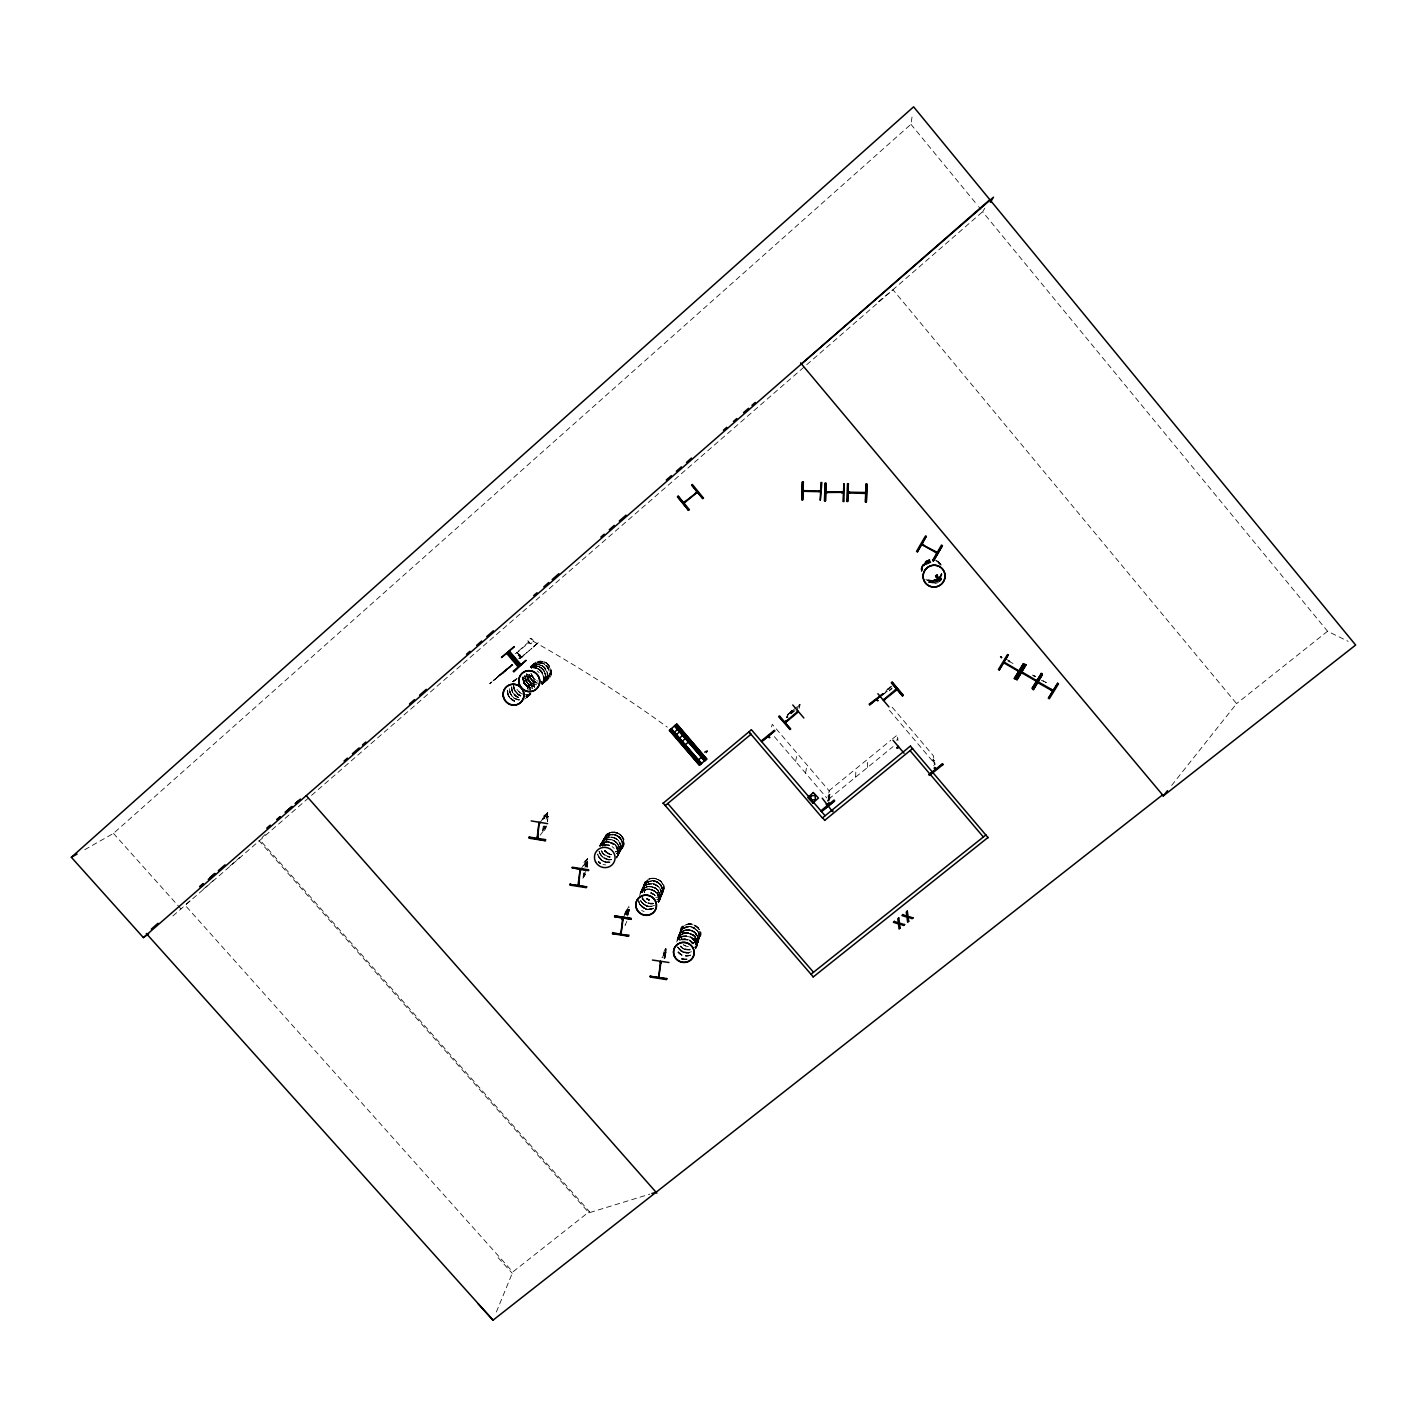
<?xml version="1.0" encoding="UTF-8"?>
<svg xmlns="http://www.w3.org/2000/svg" width="1427" height="1427" viewBox="0 0 1427 1427"><rect width="100%" height="100%" fill="white"/><g stroke="black" fill="none" stroke-linecap="round" stroke-linejoin="round"><path stroke-width="0.75" stroke-dasharray="5 3.75" d="M867.562 767.405L867.58 759.253M665.785 949.811L665.838 948.58L665.963 949.829M855.629 777.144L855.915 768.778M626.649 914.386L628.362 909.552L627.202 915.064M665.803 953.004L665.624 951.345L663.787 957.909M586.979 862.015L585.712 867.42M829.158 800.797L829.8 794.268L829.747 799.066M828.57 800.012L829.533 790.326L890.805 740.274M827.981 801.742L829.087 790.754L772.292 724.31L771.186 727.984M827.66 800.815C829.89 799.049 826.572 792.591 828.106 796.444M546.113 826.019C546.363 827.107 544.276 832.922 542.492 830.764L543.223 826.608M544.49 828.695L545.221 827.357L542.028 831.923M546.452 813.158C548.111 814.781 543.883 813.265 541.529 819.383M547.415 821.506L548.075 816.333L547.593 821.542M583.572 872.914L583.589 877.391M586.479 859.161C587.674 861.337 585.427 857.734 583.268 864.334M586.551 867.17L587.728 859.803L587.103 863.299M622.297 919.684L628.522 906.894L624.687 915.956M585.07 865.636L585.231 864.708L585.676 866.688L586.961 861.997M627.719 916.277L629.093 907.322M629.093 909.409C626.881 924.143 630.663 903.63 628.576 911.032L628.701 908.928L626.596 915.224M664.964 949.312L661.878 957.553M664.607 958.641L665.267 953.896L664.233 956.696M665.285 953.361L665.981 949.704L664.804 958.141M516.984 652.228L521.836 657.348M524.565 654.476L519.285 658.757L522.478 656.224M544.079 825.894L543.937 827.446M84.746 849.689L113.464 833.404L910.925 124.292L912.584 113.375M805.577 773.131L806.968 764.872M530.88 693.807A10.292 10.007 46.7 0 1 526.188 696.037L526.26 695.752M526.26 696.198L526.171 694.967M534.59 664.875L535.714 665.981L535.821 664.447M534.947 665.357L535.018 664.804M543.812 678.646L543.295 681.285L543.616 675.934M544.615 676.951C543.633 680.269 549.609 678.895 547.558 675.47M545.007 677.914L545.007 677.022M541.029 667.64C546.648 671.207 547.379 680.09 542.206 684.389M547.451 677.575L541.868 684.229M539.87 662.61C551.5 662.984 552.998 681.607 541.297 683.319M549.127 676.576L549.645 673.919M543.134 681.749C563.897 676.416 539.531 648.233 531.272 668.014M550.893 675.078L551.179 669.727M602.23 846.14L603.782 838.541L608.009 835.205M619.157 852.276L616.714 853.667A10.185 9.864 29.6 0 0 621.958 842.144A10.185 9.864 29.6 0 0 611.148 834.741A10.167 9.846 29.6 0 0 602.176 843.714L602.676 841.163M605.922 842.073L602.765 843.839M603.764 843.856C600.161 822.844 638.297 834.135 618.908 852.311M603.585 841.056L605.851 836.579M795.588 761.465L797.211 753.456M607.527 835.348L608.348 836.579M608.58 835.99L608.58 835.776M617.106 848.155L619.122 846.514M617.713 847.567L618.622 848.851L619.782 847.888M617.784 855.843L618.212 852.989M619.175 853.328L619.764 847.602M619.96 847.263L619.924 848.78M622.154 847.959L622.404 842.59M662.734 891.429L662.324 894.23L659.078 898.546A10.167 9.811 24.7 0 0 656.955 882.225A10.167 9.811 24.7 0 0 642.364 890.002L643.987 884.829L648.464 881.476M658.115 897.03A10.114 9.775 24.7 0 0 662.77 884.009A10.114 9.775 24.7 0 0 649.321 879.121A10.114 9.775 24.7 0 0 644.683 892.16C637.191 866.617 680.001 881.886 658.204 897.119L660.451 895.781M644.398 889.699L644.023 890.68M643.952 890.038L644.843 890.109M643.506 890.412L645.129 890.359M647.822 882.189L648.732 881.815M658.507 894.854L659.738 893.891M660.059 894.444L659.417 892.713M659.827 900.134L660.273 894.747L657.901 889.931M678.414 936.594L677.879 939.109A10.185 9.793 20.8 0 1 692.523 931.403A10.185 9.793 20.8 0 1 694.592 947.706L696.626 945.726M679.413 933.008L679.163 938.377L679.537 933.347L678.592 936.076M681.928 937.343L680.625 936.451M680.001 940.857A10.114 9.739 20.8 0 1 683.925 928.281L685.103 926.89M682.124 936.397L681.767 937.575M684.371 927.907L685.477 927.443L684.032 928.014M684.889 927.907L684.175 927.372M694.021 939.43L695.11 938.306M696.447 940.054L694.307 938.128M696.858 946.529L697.464 943.818M698.427 940.821L696.644 945.709A10.346 9.953 20.8 0 0 691.489 930.368L688.849 929.744M664.215 957.553L665.303 951.97L663.947 958.302M799.78 704.599L799.53 706.882M799.084 708.434L800.048 704.617L797.996 706.08M920.897 569.105L924.785 561.756L929.887 559.366M921.2 570.033L923.34 564.807M921.539 571.103L922.377 568.321A10.756 10.595 -32.1 0 0 921.771 571.032M797.122 710.717C797.104 705.741 802.741 702.191 795.909 707.792M938.627 577.65L935.809 577.418L935.327 575.545M936.183 576.9L936.576 574.92M936.504 579.933L937.04 578.024M936.344 577.097L937.896 576.116L936.558 574.903M938.288 576.187L937.45 577.543M939.002 579.558L937.824 578.024M546.095 825.983L545.738 828.284M791.931 710.2L789.006 713.536L795.767 707.935M791.771 711.484L791.379 713.09L794.001 710.914M791.842 711.199L791.807 710.289L789.256 714.838M663.751 955.787L664.536 952.612M786.83 717.424L787.454 714.82M787.169 717.549L788.096 713.946M786.705 717.282L788.935 713.375M584.892 867.331L587.3 861.373L587.371 867.224L587.87 862.051L587.05 863.513M546.791 817.814L547.023 816.119L545.596 820.686M626.453 912.959L627.327 909.891M584.107 873.556L585.998 871.362M678.378 936.611L677.343 939.662A10.221 9.828 20.8 0 1 690.293 933.918A10.203 9.811 20.8 0 1 696.519 946.654L697.535 943.568M697.732 943.033L698.588 940.286L697.428 942.533M698.766 939.751L699.587 937.022M696.019 939.84L694.378 940.322M696.091 939.198L696.001 938.93M585.605 861.962L584.428 864.816M588.941 1212.807L589.369 1211.577L259.892 839.914L258.947 840.592L588.941 1212.807L649.784 1194.167M680.679 930.154L679.751 932.83L682.641 928.745M664.786 958.266L665.374 956.054M665.464 953.397L666.052 951.684L665.16 956.732M662.449 957.642L665.838 948.58M521.925 657.508L519.196 658.507L522.532 655.76L519.678 657.829M533.252 641.472C533.306 636.513 525.297 639.1 528.739 642.489C532.146 645.949 533.966 640.295 530.505 638.244M530.469 643.845L527.865 640.616M496.364 1312.019L512.775 1271.992L589.369 1211.577M660.701 897.422L659.488 900.241A10.221 9.864 24.7 0 0 641.454 890.983M661.967 894.408L657.776 901.561M662.199 893.926L663.216 891.411M647.822 881.494L648.518 882.243M644.326 890.609L645.165 890.18M705.812 751.868L707.738 751.101L706.187 752.974M626.845 921.378L625.044 925.338L627.006 921.557M640.241 893.248L641.526 890.466A10.203 9.846 24.7 0 1 656.795 885.864A10.203 9.846 24.7 0 1 657.758 901.596M641.758 889.966L642.899 887.487M643.149 887.005L644.273 884.544M627.131 914.101L628.362 911.496M624.883 914.511L628.915 906.163M624.312 914.422L627.969 906.805M525.332 694.646A10.239 9.953 46.8 0 0 530.452 693.736A10.364 10.06 46.6 0 1 526.581 697.036L527.74 694.628L526.634 697.304A10.649 10.346 46.5 0 0 527.794 694.771A10.649 10.346 46.5 0 1 526.492 697.304A10.524 10.221 46.6 0 0 530.541 693.843M545.132 676.773L546.398 676.362M542.171 683.943L543.312 681.285M544.079 682.284L545.292 679.841M545.881 680.465L547.094 677.789M602.854 843.767L603.96 844.267L604.317 843.089M608.598 836.097C607.563 832.958 623.867 834.813 622.511 842.715M647.341 881.618L648.25 881.101M643.434 890.02L644.576 889.538M658.346 882.457L653.298 880.62L647.751 882.082M657.651 892.767L657.401 894.872L659.809 894.693M657.401 893.052L657.508 894.765M659.88 894.8L660.023 893.641M662.306 894.247L656.884 899.866A10.15 9.793 24.7 0 0 662.146 888.486A10.15 9.793 24.7 0 0 651.39 881.119A10.15 9.793 24.7 0 0 642.4 890.002M658.668 902.363L659.88 900.009M679.43 933.008L682.427 928.781L687.332 926.658L684.817 927.425M679.751 933.811L677.843 939.091A10.203 9.811 20.8 0 1 691.31 930.85A10.203 9.811 20.8 0 1 696.358 945.851L697.571 943.568M678.414 937.057L677.201 939.376L680.251 934.97M692.024 943.158A10.043 9.668 20.8 0 0 699.515 930.368A10.096 9.721 20.8 0 0 684.978 925.178A10.043 9.668 20.8 0 0 682.605 939.733A10.096 9.721 20.8 0 1 684.978 925.178A10.043 9.668 20.8 0 1 699.515 930.368A10.096 9.721 20.8 0 1 692.006 943.336C721.277 929.476 669.12 910.23 682.391 939.965M695.68 948.723L696.911 946.386M921.824 567.268L925.499 562.648M925.641 563.005L923.519 565.77M935.22 575.527L937.735 574.724M930.654 580.664L927.907 580.075L936.183 579.701L941.838 573.6M939.127 579.558L937.914 580.325M939.412 580.165L938.574 577.739M619.372 852.704L620.62 850.403M620.888 849.957L622.118 847.674M984.773 208.235L982.632 211.838L1327.574 631.251L1348.158 641.365M582.876 878.247L585.498 873.913M583.054 876.82L584.66 873.163L585.034 874.68M1009.371 660.915L1004.465 658.311M587.353 866.439L587.746 863.353M599.429 846.157L602.212 841.573M603.835 838.898L602.497 841.127L606.404 837.845M604.12 838.47L605.458 836.24M1034.022 676.077L1035.663 676.344M585.516 866.314L586.979 863.959M580.932 869.239L587.496 858.572L587.692 859.928M583.643 865.868L586.854 860.677M540.12 835.241L545.578 828.088M542.206 830.478L546.077 825.519M542.759 830.568L545.221 827.357M548.236 816.351L547.308 817.689L547.344 815.477L545.685 817.582M548.075 816.333L547.13 817.671L547.629 813.907L547.183 817.457M540.12 822.398L547.665 812.873M543.152 819.366L546.826 814.674M542.099 819.473L547.522 812.659L547.772 814.05M1171.656 785.421L1236.585 703.618L893.034 289.788L877.48 302.381M530.541 667.301L532.289 665.036M526.759 697.678L530.88 694.164A10.471 10.167 46.7 0 1 526.099 696.305M530.559 693.95L526.509 697.428M547.272 678.378L546.273 679.038M687.778 932.83C707.524 943.265 683.979 926.408 680.197 935.077M604.227 839.219L599.483 846.05L602.462 841.698L607.331 839.486M790.826 713.518L793.269 710.842M604.263 843.892L603.139 844.088M619.853 848.69L617.356 848.459M615.75 851.973L622.315 847.87M617.623 855.023L619.425 853.078M616.161 857.645L618.034 855.576M644.29 884.74L646.021 882.849M644.665 885.792L641.401 890.127A10.364 10.007 24.7 0 1 655.867 884.722A10.364 10.007 24.7 0 1 659.791 899.474M641.312 890.609L643.185 888.557M937.735 577.221L937.307 574.617M938.145 578.042L936.879 579.398M940.482 576.08L938.93 578.434M938.877 579.094L942.088 574.582A10.703 10.542 -32.3 0 1 925.909 579.719L933.847 581.431L940.946 577.097M939.109 580.486L941.41 578.203A10.934 10.774 -32.1 0 1 928.674 582.198L931.474 582.698M939.84 581.306L941.802 579.184M659.47 893.106L657.883 893.034L657.722 894.301M679.502 933.9L686.209 929.869M685.281 927.978L684.371 928.263M679.359 938.003L677.326 939.983A10.453 10.06 20.8 0 1 696.412 946.886M693.683 938.627L694.824 938.324M696.198 940.286L694.467 940.928L693.558 939.323M696.001 940.678L696.412 939.234M696.804 941.321L698.588 939.43M695.68 944.371L698.891 940.108L699.159 934.739M657.829 889.966L653.423 886.863L647.983 886.47M617.053 843.232L619.532 848.013M705.973 752.707L707.507 750.834M262.051 837.542L265.154 834.474M885.721 691.542L887.79 688.724M494.17 680.037L496.489 678.146M615.073 841.377C620.906 845.676 607.599 835.294 604.691 840.414M516.485 652.656L519.428 655.082M519.339 655.76L521.051 657.08M495.847 678.806L493.171 680.554L494.491 679.627M504.552 671.243L507.281 668.817L502.572 672.688M501.359 673.544L504.748 670.529L495.401 678.592M497.095 677.343L496.382 677.932L505.693 669.869M508.173 667.943L511.901 664.661L494.402 679.698M495.151 679.323L512.025 664.804L509.564 666.623M533.109 647.216L538.96 642.025L531.254 648.821M190.041 900.794L185.046 905.146L512.775 1271.992M203.347 889.199L214.978 879.05M229.961 866.011L239.932 857.306M172.899 915.956L982.757 211.642L978.53 206.505M491.619 682.356L489.836 683.533L508.351 668.032M529.096 650.658L531.896 648.322M530.648 666.891A10.471 10.185 47.2 0 1 542.099 684.175A10.453 10.167 47.2 0 0 530.648 666.908A10.488 10.203 47.2 0 1 542.189 684.122L543.794 682.695A10.381 10.114 47.3 0 0 544.668 668.228A10.381 10.114 47.3 0 0 530.202 666.98M544.151 682.427L545.81 680.982M546.149 680.715L547.79 679.252M526.438 697.589L528.418 695.912M528.793 695.627L530.523 694.111L527.972 694.806M528.793 641.936L518.5 651.069L529.328 642.578M515.201 653.727L519.053 651.122L515.664 653.388M518.126 655.689C518.768 653.049 521.997 656.099 518.982 656.955L517.769 655.528L518.893 654.565M518.643 655.76L520.017 654.583M518.661 658.721L520.409 658.239M499.236 675.435L512.15 664.5M502.036 673.383L512.489 664.536M499.628 675.881L512.525 664.946M502.411 673.829L512.864 664.982M521.533 657.562L523.085 656.295M526.599 652.817L529.328 650.516M497.417 677.254L495.615 678.77M523.887 655.082L526.831 652.585M791.2 713.785L795.142 710.503M887.576 689.473L890.484 686.476M891.839 686.226L887.862 689.776L887.969 691.292L891.982 687.992M883.491 694.182L887.951 690.579L883.509 694.218M889.36 690.846L892.036 688.635M892.464 738.918L897.44 734.851L897.958 740.559M828.659 799.156L893.034 746.624M704.439 752.065L706.311 750.745M704.67 752.332L706.543 751.066M829.8 794.268L828.641 795.196L830.175 794.696M896.673 740.381L897.494 738.99M932.866 759.86L934.293 760.645L932.866 759.86L933.971 765.871M1327.574 631.251L1236.585 703.618M517.056 678.806A10.364 10.078 46.6 0 0 514.844 680.233L513.06 681.607A10.649 10.346 46.5 0 1 515.718 680.822M514.844 680.233L513.114 681.589A10.399 10.096 46.6 0 1 515.343 680.162A10.364 10.06 46.6 0 0 513.47 681.928M541.868 684.104A10.542 10.274 47.3 0 0 545.845 669.049A10.381 10.096 47.3 0 0 530.559 666.712L532.289 665.339M532.646 665.089L534.358 663.733M489.836 683.533L491.013 682.891M503.089 672.313L504.052 671.618M706.044 752.136L707.738 751.101M694.842 936.451L696.412 938.752M534.554 663.555L530.202 666.659A10.542 10.274 47.3 0 1 545.845 669.049A10.381 10.096 47.3 0 1 541.921 683.854A10.506 10.221 47.1 0 0 531.04 667.765A10.542 10.257 47.1 0 1 542.973 681.553M535.714 665.874L538.621 666.32L530.576 666.659M515.093 680.269A10.471 10.167 46.6 0 0 512.882 681.714L517.127 678.449M512.81 681.571L515.058 680.09M524.565 699.069L526.848 697.607M799.923 704.474L798.656 705.277M925.106 562.648L930.243 560.258A10.685 10.524 -32.3 0 0 921.432 569.979M925.231 562.755L930.261 560.419M925.463 563.665L930.654 561.275M936.576 580.7L938.984 579.184M939.448 580.307L931.421 582.858L934.275 582.698M605.583 836.579L608.83 835.294M603.96 839.237L608.919 837.078M617.606 846.71L618.747 846.443M618.283 851.152L620.513 849.761M648.554 882.707L647.59 882.368M644.433 885.828L646.859 884.437M643.113 888.646L648.036 886.345L645.396 887.237M659.096 900.383A10.488 10.114 24.7 0 0 641.865 891.536L644.166 889.788L649.535 889.11M657.562 892.731L658.703 892.464M679.145 938.038L681.589 936.647M792.467 711.36L790.005 712.644L793.43 710.414M537.337 662.841L534.572 663.573L542.581 663.305M532.485 665.16L535.268 664.447M530.487 666.73L533.092 665.892M545.524 676.594L546.826 677.076M546.541 678.414L545.096 677.575M530.559 667.319A10.328 10.06 47.4 0 1 547.486 667.675A10.328 10.06 47.4 0 1 541.083 683.212L543.865 682.481M925.695 562.523L926.801 562.755M928.263 563.059L931.01 562.184M528.614 695.627L525.867 696.34A10.31 10.007 46.7 0 0 530.523 694.111M933.472 580.521L936.166 579.665M938.734 580.718L936.826 580.2M934.667 583.714L937.414 582.84M609.275 832.851L611.808 832.084M603.175 842.661L604.37 843.107M603.728 843.749L603.835 843.714A10.06 9.739 29.6 0 1 611.737 832.494A10.06 9.739 29.6 0 1 623.474 840.539A10.06 9.739 29.6 0 1 615.608 851.865M601.712 845.622L606.957 844.73L601.534 845.569A10.578 10.221 29.5 0 1 609.614 845.301L606.903 844.659M649.267 878.925L651.8 878.158M646.699 884.419L654.636 884.187M646.841 889.199L642.061 891.34A10.31 9.953 24.7 0 1 658.543 902.577L659.06 900.045A10.471 10.114 24.7 0 0 641.936 891.376M638.547 900.901A10.471 10.114 24.7 0 0 653.334 908.5L645.307 908.91M682.481 933.686L687.832 932.723M681.446 936.629L689.455 936.38L695.448 941.731L691.845 937.664M692.041 943.425L694.574 942.694M690.543 955.269L682.534 955.519L676.541 950.186M786.848 717.157L788.061 717.103M933.864 581.592L925.731 579.844M535.089 664.34L537.925 664.322M531.183 667.372L539.156 669.192L543.723 675.988M608.794 837.025L614.181 837.578M605.797 842.019L608.598 841.984M608.58 859.946L611.362 859.75M607.046 862.461L609.739 862.372L601.962 860.677L597.503 853.988A10.506 10.167 29.5 0 0 609.882 862.265M658.293 892.41L659.452 892.678M650.444 903.773L653.191 903.719A10.364 10.007 24.7 0 1 641.936 897.922L645.45 901.953L650.48 903.808M688.242 923.84L690.9 923.751M687.261 926.622L689.955 926.587M686.137 929.833L688.866 929.78M694.806 938.591L695.698 938.93M677.682 946.975L681.143 951.167L688.991 952.808A10.274 9.882 20.8 0 1 677.789 947.082A10.221 9.828 20.8 0 0 688.831 952.915A10.203 9.811 20.8 0 1 677.807 947.225M686.244 953.022L688.956 952.933M684.05 959.533L686.797 959.461A10.524 10.114 20.9 0 1 681.392 958.926L686.815 959.479A10.364 9.953 20.9 0 1 681.375 958.98M585.48 874.055L583.375 877.534M537.818 664.215L542.973 666.07L547.469 672.848M537.908 664.358L542.973 666.141M526.509 674.293L531.575 676.13L536.017 682.802A10.488 10.203 47.4 0 1 529.149 674.793M524.69 675.916L529.702 677.7L533.288 681.749M534.643 686.744L527.312 683.105L524.672 675.399M516.449 699.498L519.232 700.015M613.075 834.313L615.733 834.92M611.541 837.007L614.163 837.595M609.989 839.486L612.718 840.004M608.544 841.93L615.75 845.622M603.817 842.875L603.407 843.678M608.651 859.839L601.498 856.164M650.694 886.381L655.814 888.236M649.499 889.057L654.618 890.93L658.186 895.032M646.609 905.967L651.943 906.609L646.556 906.091L642.132 902.899L644.183 904.7M689.937 926.551L694.967 928.371L698.463 932.384M688.349 939.697L680.287 939.947A10.524 10.114 20.9 0 1 694.325 945.066L688.349 939.697A10.524 10.114 20.9 0 0 680.269 940.143A10.114 9.721 20.8 0 1 684.104 927.746A10.114 9.721 20.8 0 1 697.428 930.761A10.114 9.721 20.8 0 1 695.823 943.853M1041.371 680.376L1043.779 681.303M1007.961 661.165L1010.048 661.914M1035.199 676.291L1033.487 675.667L1035.021 676.38M937.628 580.29L936.861 579.38M544.329 661.807L546.755 663.056M542.545 663.216L544.989 664.536M538.55 666.355L541.101 667.568M536.677 667.836L539.174 669.12M527.277 676.38L529.702 677.629M535.91 682.855L531.415 679.769L529.007 674.882A10.488 10.203 47.4 0 0 535.91 682.802A10.239 9.953 46.8 0 0 526.509 674.507M534.768 686.405A10.417 10.15 47.2 0 1 525.136 675.274A10.488 10.203 47.2 0 0 534.715 686.512A10.471 10.185 47.2 0 1 524.958 675.363L524.993 678.075L531.201 683.479L532.164 688.724A10.364 10.06 46.6 0 0 525.225 678.164M531.379 683.248L533.841 684.585A10.381 10.114 47.3 0 1 526.777 673.954M525.653 680.893L523.174 679.627L527.722 682.748L530.238 690.507M527.455 686.494L529.899 687.76L525.35 684.692L522.906 679.734A10.542 10.257 47.1 0 0 529.845 687.76M518.233 694.646L520.677 695.966A10.471 10.167 46.7 0 1 513.613 685.335A10.31 10.007 46.7 0 0 520.587 695.877M513.988 698.231L516.538 699.426M617.088 832.565L621.494 835.58M614.163 837.542L618.64 840.592M612.665 840.093L615.162 841.252A10.239 9.9 29.5 0 1 616.089 857.199A10.257 9.918 29.5 0 0 614.983 841.52A10.257 9.918 29.5 0 0 599.679 846.193M611.238 842.572L613.664 843.821M609.026 853.97L604.602 850.938A10.328 9.989 29.6 0 0 611.648 854.523A10.167 9.846 29.6 0 1 604.656 850.974A10.185 9.864 29.6 0 0 611.559 854.541M655.938 881.262L660.362 884.258M603.532 857.984L605.976 859.232M654.636 884.151L659.078 887.202L661.432 892M652.157 889.681L656.598 892.749M655.314 895.817A10.542 10.167 24.7 0 0 650.819 892.731L653.281 893.98M646.806 898.956A10.15 9.793 24.7 0 0 649.16 900.169A10.167 9.811 24.7 0 1 646.788 898.974L649.178 900.152L646.77 898.939A10.292 9.953 24.7 0 0 649.178 900.134M692.559 927.158L694.967 928.388M645.289 908.945L639.296 903.594A10.488 10.114 24.7 0 0 653.263 908.66M688.331 946.565A10.114 9.739 20.8 0 1 683.408 944.763L685.763 945.958M681.196 951.042L683.622 952.273M1009.62 661.575L1013.009 663.519M1043.048 680.786L1046.348 682.677L1042.816 680.893M1032.381 675.042L1033.719 675.809M618.105 836.151L621.548 840.146M612.058 846.568L614.163 848.387M695.841 933.365L697.393 935.63L691.489 930.35A10.346 9.953 20.8 0 0 677.825 938.752M605.03 855.469L602.979 853.667L610.078 857.324A10.221 9.9 29.5 0 1 600.713 849.029M679.163 949.223L681.178 951.131M546.595 676.559L547.094 677.557M530.915 673.348L535.357 680.037M529.363 681.428L526.973 676.594L531.379 683.319M527.348 683.069L531.95 686.155A10.524 10.221 46.6 0 0 525.136 678.11M525.671 684.443L523.62 682.605A10.488 10.185 46.5 0 1 528.079 689.277M520.195 693.094L516.645 688.991M518.233 694.717L513.774 688.01L514.719 690.597M509.368 688.635L510.367 694.057L514.077 698.16M507.406 693.094L509.867 698.053L514.433 701.192A10.649 10.346 46.5 0 1 507.245 690.365L507.477 693.147M937.985 561.114L941.552 565.377M940.482 563.915L935.862 560.704A10.685 10.524 -32.3 0 1 940.232 563.986M938.217 562.131L940.928 564.931M938.663 563.13L940.714 565.003M498.13 1257.686L512.239 1273.294M113.464 833.404L181.568 909.588M774.344 736.617L826.786 797.943M892.125 707.132L933.383 755.775L935.042 764.658M889.449 710.307L934.899 763.873M910.925 124.292L977.12 204.792M617.16 843.179L618.658 845.444M615.679 845.622L618.319 853.203M512.454 692.38L518.5 697.785A10.364 10.078 46.6 0 1 511.455 687.19L511.669 689.812M512.008 696.305L509.564 691.364M508.333 695.716L509.885 698.035M640.634 900.651L642.079 903.023M601.463 851.42L603.032 853.685M599.037 851.455L601.427 856.271M531.843 675.916L533.341 678.182M697.874 927.336L699.337 929.548M529.97 677.45L531.468 679.716M696.893 930.136L698.445 932.402M660.291 884.241L662.859 891.661M525.421 684.639L522.692 676.951M657.847 890.056L660.166 894.872M618.569 840.592L621.173 848.084M547.005 666.338L548.503 668.603M935.577 577.043L935.238 575.937M1009.228 660.844L1009.674 661.807L1009.121 661.004M1001.433 658.364C997.58 654.297 1004.447 658.578 1000.166 656.509L1001.183 658.436M529.256 685.067L530.362 690.436M524.958 678.075L525.867 680.715M527.187 686.726L528.151 689.366M512.525 692.38L511.365 687.047M544.615 671.849L545.738 677.219M599.108 851.33L599.946 853.988M533.216 681.749L534.162 684.354M638.422 901.026L639.403 903.648A10.328 9.953 24.7 0 0 653.102 908.696M619.675 847.335L619.71 850.688M617.16 847.87L618.016 850.403M683.854 927.657L683.818 927.925A10.274 9.9 20.8 0 0 679.93 940.732M660.469 889.396L661.593 894.64M658.079 894.961L659.06 897.601M698.338 932.295L699.301 934.899M697.304 935.541L698.267 938.163M696.447 938.627L697.268 941.285M695.341 941.642L696.322 944.282M544.026 826.001L544.418 827.696M933.329 759.503L934.578 765.033M547.504 812.855L547.593 814.032M513.577 685.299L513.845 688.064M534.09 684.3L534.358 687.065M526.688 673.812L526.973 676.594M547.379 672.795L547.665 675.595M622.511 842.715L622.689 845.373M620.888 845.283L620.638 850.706L616.535 858.216A10.506 10.167 29.5 0 0 600.999 844.267L603.389 842.84L601.159 844.267A10.328 9.989 29.5 0 1 616.482 857.859L619.086 853.15L617.356 855.058A10.221 9.9 29.5 0 0 615.162 838.541A10.221 9.9 29.5 0 0 600.535 846.425M643.559 887.059L643.72 889.681M642.257 889.752L642.418 892.392A10.292 9.953 24.7 0 1 649.713 881.083A10.292 9.953 24.7 0 1 662.092 887.433A10.292 9.953 24.7 0 1 657.009 899.884M658.935 897.458L659.22 900.276M698.427 940.803L698.124 937.985L698.249 940.571M697.304 941.16L697.428 943.943M696.162 944.103L696.465 946.957M587.496 858.572L587.532 859.892M533.288 641.347A816.886 446.972 24.2 0 1 667.337 727.164M530.166 693.95A10.364 10.078 46.6 0 1 526.224 697.339M522.228 677.879A10.364 10.078 46.6 0 1 531.647 686.298M518.607 697.642A10.524 10.221 46.6 0 1 511.526 686.976M513.203 681.928A10.524 10.221 46.6 0 1 517.216 678.467M529.667 692.969A10.399 10.096 46.6 0 1 524.547 698.748M519.357 699.676A10.399 10.096 46.6 0 1 509.724 688.563M530.184 690.365A10.399 10.096 46.6 0 0 523.174 679.805A10.471 10.167 46.6 0 1 530.023 690.543M522.746 694.075A10.239 9.953 46.8 0 1 516.913 688.849M530.755 694.128A10.471 10.167 46.7 0 1 525.992 696.394M527.169 676.505A10.471 10.167 46.7 0 1 534.215 687.118M518.786 697.375A10.364 10.06 46.6 0 1 511.811 686.886M524.387 676.184A10.31 10.007 46.7 0 1 533.93 687.208M520.784 695.823A10.471 10.167 46.7 0 1 513.738 685.245M520.944 695.573A10.292 10.007 46.7 0 1 514.219 687.796M519.125 699.908A10.471 10.167 46.6 0 1 509.439 688.742M528.347 695.555A10.471 10.167 46.6 0 1 526.581 697.535M523.495 682.659A10.649 10.346 46.5 0 1 528.008 689.455M514.344 701.085A10.488 10.185 46.5 0 1 507.281 690.472M523.281 682.891A10.488 10.185 46.5 0 1 526.831 687.011M527.401 694.913A10.488 10.185 46.5 0 1 526.224 697.321M514.541 701.049A10.649 10.346 46.5 0 1 507.37 690.258M514.719 700.782A10.488 10.185 46.5 0 1 507.673 690.169M527.758 694.61A10.488 10.185 46.5 0 1 526.581 697M533.948 684.443A10.542 10.274 47.3 0 1 526.848 673.758M531.504 668.05A10.257 9.989 47.5 0 1 543.455 661.7A10.257 9.989 47.5 0 1 551.107 673.259A10.257 9.989 47.5 0 1 540.494 681.607M535.535 679.805A10.257 9.989 47.5 0 1 531.201 673.276A10.239 9.971 47.5 0 0 537.729 681.161M530.773 666.837A10.417 10.15 47.2 0 1 542.189 684.032M531.343 668.193A10.239 9.971 47.5 0 1 543.277 661.86A10.239 9.971 47.5 0 1 550.929 673.383A10.239 9.971 47.5 0 1 540.316 681.731M534.643 686.53A10.453 10.167 47.2 0 1 524.993 675.363M530.541 667.14A10.488 10.203 47.4 0 1 547.736 667.497A10.488 10.203 47.4 0 1 541.243 683.265M536.73 684.764A10.381 10.096 47.3 0 1 527.134 673.687M538.443 683.319A10.328 10.06 47.4 0 1 528.9 672.295M530.648 667.051A10.488 10.203 47.4 0 1 547.843 667.408A10.488 10.203 47.4 0 1 541.35 683.176M530.915 667.051A10.31 10.043 47.4 0 1 547.825 667.408A10.31 10.043 47.4 0 1 541.439 682.927M536.177 682.463A10.31 10.043 47.4 0 1 529.435 674.668M530.041 687.707A10.667 10.381 47.1 0 1 522.853 676.897M531.236 667.426A10.667 10.381 47.1 0 1 542.135 683.854M529.863 687.743A10.506 10.221 47.1 0 1 522.781 677.094M530.22 687.439A10.506 10.221 47.1 0 1 523.156 676.808M531.397 667.497A10.506 10.221 47.1 0 1 542.117 683.658M537.105 670.868A10.595 10.31 47.1 0 1 539.156 672.706M677.771 938.912A10.346 9.953 20.8 0 1 692.666 931.082A10.346 9.953 20.8 0 1 694.753 947.635M676.79 942.016A10.274 9.882 20.8 0 1 690.365 933.704A10.274 9.882 20.8 0 1 695.448 948.794M691.524 951.684A10.239 9.846 20.8 0 1 677.932 946.743A10.185 9.793 20.8 0 0 688.991 952.38M677.486 939.18A10.239 9.846 20.8 0 1 691.685 933.954A10.239 9.846 20.8 0 1 695.52 948.438M682.516 940.001A10.025 9.65 20.8 0 1 684.978 925.392A10.025 9.65 20.8 0 1 699.408 930.636A10.025 9.65 20.8 0 1 691.934 943.425M683.908 927.96A10.274 9.9 20.8 0 1 697.446 931.028A10.274 9.9 20.8 0 1 695.805 944.335M685.763 945.94A10.274 9.9 20.8 0 1 683.39 944.71M678.057 938.574A10.167 9.793 20.8 0 1 692.719 930.868A10.167 9.793 20.8 0 1 694.771 947.153M690.044 949.24A10.167 9.793 20.8 0 1 682.463 947.528M683.925 928.281A10.114 9.739 20.8 0 1 697.25 931.314A10.114 9.739 20.8 0 1 695.645 944.406M690.008 949.597A10.346 9.953 20.8 0 1 680.304 946.065M677.522 939.198A10.185 9.793 20.8 0 1 690.436 933.454A10.185 9.793 20.8 0 1 696.679 946.155M682.819 939.733A10.364 9.953 20.9 0 1 688.153 940.25M690.561 941.481A10.364 9.953 20.9 0 1 692.577 943.283M690.722 941.16A10.524 10.114 20.9 0 1 692.773 942.979M696.537 946.654A10.221 9.828 20.8 0 0 690.293 933.918A10.203 9.811 20.8 0 0 677.361 939.679M690.365 955.305A10.292 9.9 20.8 0 1 676.683 950.328M677.415 940.429A10.292 9.9 20.8 0 1 696.126 947.225M686.886 958.908A10.346 9.953 20.9 0 1 681.571 958.391M680.465 939.929A10.346 9.953 20.9 0 1 694.236 944.942M686.851 959.283A10.524 10.114 20.9 0 1 681.446 958.748M690.543 955.073A10.453 10.06 20.8 0 1 676.666 950.025M653.049 903.719A10.203 9.846 24.7 0 1 642.007 898.047M640.919 892.785A10.364 10.007 24.7 0 1 655.796 884.883A10.364 10.007 24.7 0 1 657.954 901.543M651.889 906.466A10.292 9.935 24.7 0 1 640.741 900.74A10.221 9.864 24.7 0 0 651.8 906.537M639.724 895.639A10.292 9.935 24.7 0 1 653.281 887.237A10.292 9.935 24.7 0 1 658.418 902.417M644.772 892.018A10.06 9.721 24.7 0 1 650.195 878.764A10.06 9.721 24.7 0 1 663.377 885.543A10.06 9.721 24.7 0 1 655.653 897.619M654.529 905.36A10.257 9.9 24.7 0 1 640.919 900.419M640.438 892.803A10.257 9.9 24.7 0 1 654.618 887.505A10.257 9.9 24.7 0 1 658.507 902.096M644.683 892.267A10.043 9.704 24.7 0 1 649.285 879.335A10.043 9.704 24.7 0 1 662.627 884.187A10.043 9.704 24.7 0 1 658.025 897.101M641.24 892.481A10.185 9.846 24.7 0 1 655.867 884.686A10.185 9.846 24.7 0 1 657.99 901.079M653.263 903.202A10.185 9.846 24.7 0 1 642.239 897.529M653.227 903.541A10.364 10.007 24.7 0 1 642.007 897.779M642.542 892.267A10.292 9.935 24.7 0 1 649.767 880.923A10.292 9.935 24.7 0 1 662.146 887.291A10.292 9.935 24.7 0 1 657.062 899.723M649.249 899.991A10.292 9.935 24.7 0 1 646.859 898.76M642.792 892.071A10.132 9.775 24.7 0 1 649.891 880.905A10.132 9.775 24.7 0 1 662.074 887.166A10.132 9.775 24.7 0 1 657.08 899.402M649.392 899.67A10.132 9.775 24.7 0 1 647.037 898.457M644.112 911.568A10.381 10.007 24.7 0 1 641.704 910.337M650.837 892.713A10.381 10.007 24.7 0 1 655.261 895.746M641.882 891.821A10.328 9.953 24.7 0 1 658.846 900.544M653.334 908.161A10.31 9.953 24.7 0 1 638.797 900.687M650.623 893.195A10.399 10.043 24.7 0 1 653.031 894.444M650.748 892.892A10.542 10.167 24.7 0 1 653.191 894.158M611.291 859.553A10.257 9.918 29.5 0 1 599.322 851.348M604.834 846.05A10.078 9.757 29.6 0 1 610.203 832.69A10.078 9.757 29.6 0 1 623.421 839.486A10.15 9.828 29.6 0 1 615.697 851.812M599.804 846.033A10.239 9.9 29.5 0 1 615.073 841.359M611.38 859.339A10.239 9.9 29.5 0 1 599.465 851.17M602.105 843.553A10.328 9.989 29.6 0 1 611.22 834.456A10.328 9.989 29.6 0 1 622.172 841.966A10.328 9.989 29.6 0 1 616.839 853.667M600.821 845.961A10.221 9.882 29.6 0 1 615.429 838.095A10.221 9.882 29.6 0 1 617.606 854.595M610.257 856.824A10.221 9.882 29.6 0 1 601.837 851.063M616.678 853.667A10.167 9.846 29.6 0 0 621.922 842.162A10.167 9.846 29.6 0 0 611.148 834.759A10.185 9.864 29.6 0 0 602.158 843.714M602.372 846.033A10.328 9.989 29.6 0 1 609.561 834.599A10.185 9.846 29.6 0 1 621.922 840.878A10.185 9.846 29.6 0 1 616.946 853.239A10.15 9.828 29.6 0 0 621.904 840.878A10.15 9.828 29.6 0 0 609.704 834.599A10.185 9.846 29.6 0 0 602.604 845.854A10.15 9.828 29.6 0 1 609.704 834.599A10.328 9.989 29.6 0 1 621.958 840.985A10.328 9.989 29.6 0 1 616.928 853.524M609.115 853.792A10.328 9.989 29.6 0 1 604.709 850.777M609.686 862.425A10.346 10.007 29.5 0 1 597.628 854.149M600.928 844.695A10.346 10.007 29.5 0 1 617.409 856.004M609.953 861.944A10.328 9.989 29.5 0 1 597.913 853.685M605.637 864.905A10.399 10.06 29.5 0 1 602.997 864.298M600.589 863.067A10.399 10.06 29.5 0 1 598.573 861.266M601.766 845.587A10.399 10.06 29.5 0 1 609.65 845.301M604.049 845.266A10.417 10.06 29.5 0 1 609.383 845.765M600.41 863.371A10.578 10.221 29.5 0 1 598.341 861.533M941.606 573.583A10.613 10.453 -32.5 0 1 928.014 579.933M921.2 569.195A10.613 10.453 -32.5 0 1 929.958 559.705M935.416 560.151A10.613 10.453 -32.5 0 1 941.338 565.556M941.981 574.403A10.685 10.524 -32.3 0 1 925.855 579.523M921.485 570.158A10.703 10.542 -32.3 0 1 930.315 560.597M938.27 562.309A10.703 10.542 -32.3 0 1 940.304 564.164M941.231 578.149A10.774 10.595 -32.1 0 1 928.745 582.091M921.824 571.21A10.774 10.595 -32.1 0 1 922.448 568.499M923.768 566.02A10.774 10.595 -32.1 0 1 930.725 561.596M921.646 571.139A10.934 10.774 -32.1 0 1 922.27 568.374M923.608 565.859A10.934 10.774 -32.1 0 1 930.672 561.364A10.756 10.595 -32.1 0 0 923.715 565.841M941.142 577.953A10.756 10.595 -32.1 0 1 928.692 581.913M941.624 579.148A10.792 10.631 -31.9 0 1 934.649 583.572M926.052 564.931A10.792 10.631 -31.9 0 1 931.117 562.577M545.15 815.691L544.062 818.527L545.15 815.691M1000.951 656.366L1001.986 657.633L1000.951 656.366M535.928 644.522L533.983 646.253L535.928 644.665M689.972 949.793L684.639 949.276L680.215 946.244A10.346 9.953 20.8 0 0 689.955 949.758A10.203 9.811 20.8 0 1 680.287 946.333A10.185 9.793 20.8 0 0 689.865 949.793M600.339 863.496L598.234 861.694A10.417 10.06 29.5 0 0 600.303 863.549M525.707 684.389L523.62 682.534A10.649 10.346 46.5 0 1 527.223 686.744L525.707 684.389M534.322 687.029A10.471 10.167 46.7 0 0 527.277 676.416A10.292 10.007 46.7 0 1 534.269 686.922M615.75 851.669A10.078 9.757 29.6 0 0 623.421 839.486A10.15 9.828 29.6 0 0 610.167 832.637A10.15 9.828 29.6 0 0 604.78 846.086A10.15 9.828 29.6 0 1 610.132 832.708A10.15 9.828 29.6 0 1 623.438 839.558A10.15 9.828 29.6 0 1 615.75 851.723M604.923 850.51A10.15 9.828 29.6 0 0 609.258 853.489A10.185 9.846 29.6 0 1 604.905 850.528"/><path stroke-width="1.5" d="M695.805 492.369L695.877 493.278L697.232 492.172L683.89 502.5M883.313 700.051L884.794 698.659M885.043 699.498L883.848 700.532M896.887 689.651L895.246 690.347L896.584 689.009M898.528 746.981L897.369 748.372L898.297 746.41M898.564 747.266L896.816 747.694M866.028 484.199L867.01 484.235L866.332 501.947L865.351 501.929L866.028 484.163M865.707 492.761L863.745 492.654M922.948 545.346L923.679 544.739L922.074 543.83M865.351 492.493L848.12 492.19L849.796 492.261M937.271 552.499L935.488 552.41M801.849 499.735L802.331 482.058L803.347 482.041L802.741 499.753L801.76 499.735L802.42 482.058M803.151 482.076L802.634 499.718M820.632 491.031L803.026 490.62L805.006 491.227M819.062 490.799C817.564 492.725 820.204 489.622 820.579 491.709M820.293 500.235L820.917 482.522L821.863 482.576L820.311 500.199M824.449 500.984L825.056 483.307L825.43 501.02L826.055 483.289L825.056 483.307M825.305 501.002L825.876 483.325M841.609 492.975L843.161 492.351L825.716 492.493M847.62 501.43L848.227 483.717M848.387 483.735L847.727 501.448L846.764 501.412L847.495 483.699L848.387 483.699M849.832 492.957L848.441 492.208M865.69 493.385L863.941 492.636M865.6 501.929L866.189 484.199M866.314 501.947L866.992 484.235M1019.056 670.922L1004.358 662.253M1022.856 673.562L1023.337 672.777L1021.286 672.313M531.183 820.917L547.647 823.647M572.173 867.848L588.655 870.524L572.263 867.794M572.245 867.206L588.727 869.846M833.172 810.964L832.512 811.66L822.22 798.157M821.542 811.446L834.706 800.868L821.56 811.499L820.953 810.768L834.135 799.994M614.609 916.633L631.091 919.166M631.162 919.077L614.573 916.812L614.698 915.92L631.162 918.506M663.127 803.098L813.105 976.692M813.497 972.251L667.747 803.508M828.944 802.973L827.589 804.382M828.909 803.312L827.571 804.275L829.319 803.419M828.338 804.329L829.212 803.936M827.785 803.686L827.749 805.292L826.572 803.615M811 974.249L985.968 834.92M652.46 960.05L668.978 962.511M822.434 817.707L824.628 820.15M824.984 815.638L751.351 729.661M539.852 823.54L538.8 824.075L539.014 822.541L537.069 838.541L537.497 836.49M537.658 838.47L539.103 822.327M586.64 886.559L586.372 887.683L569.926 885.097L570.176 883.973M578.952 883.474L577.971 885.453L580.307 868.972M580.075 869.346L579.754 871.094L580.789 870.524M578.916 884.829L579.986 869.56M631.037 919.416L631.162 918.524L614.698 915.92M666.748 978.476L666.534 979.618L650.106 976.996L650.337 975.854M660.166 962.458L660.826 963.296L661.022 961.655L658.739 977.317L660.523 961.209M659.024 976.692L658.953 975.89M666.641 978.94L650.213 976.3L666.73 978.601M769.064 737.527L768.582 736.136M877.908 700.711C873.342 697.411 880.245 703.226 876.677 698.998M934.703 767.441L934.275 768.279L935.737 768.475M935.862 768.903L934.863 767.797M803.883 717.995L792.77 704.974M798.103 711.11L796.569 712.572M790.665 728.983L779.499 715.926L778.821 716.586L790.487 729.108M785.367 722.437L786.42 720.849M786.687 721.348L786.045 720.867M785.135 721.616L785.439 722.597L798.282 711.93M621.262 933.383L620.602 932.277L620.442 933.258M769.813 737.581L768.671 735.868M769.331 737.545L768.243 736.653M761.768 741.451L774.879 730.713L761.857 741.541M665.267 805.577L751.03 734.227M910.497 745.982L822.398 817.992L748.836 731.766M784.921 722.258L797.818 711.467M628.986 935.149L612.308 933.686L628.772 936.183L612.54 932.544M623.082 919.345L622.154 919.648L622.511 918.06M623.278 917.9L622.975 919.862L622.35 919.059M623.296 917.739L620.959 933.971L622.725 917.632M917.383 551.821L916.544 551.339L925.481 536.017L926.266 536.463L917.383 551.821L926.123 536.338M936.718 552.98L921.664 544.418L936.986 552.249M933.49 560.882L942.391 545.56L933.508 560.918L932.669 560.436L941.517 545.025M932.866 560.543L942.409 545.578M825.734 491.869L827.642 491.833L827.303 492.707M989.785 199.744L143.396 937.61L71.35 857.288L913.601 106.829L1355.65 645.04L1163.237 795.963L1162.416 794.964M990.392 202.331L993.495 197.176L801.457 363.939M1008.229 654.922L999.257 669.976L1008.122 654.868M1023.373 663.573L1014.347 678.646L1015.186 679.127L1024.301 664.179L1023.462 663.698M1023.658 663.805L1014.276 678.503M1016.185 679.27L1025.353 664.358L1016.238 679.306L1017.023 679.751L1025.995 664.714M1017.023 679.751L1026.013 664.714M1035.146 679.751L1036.216 680.911M1041.995 673.936L1032.559 689.134L1033.398 689.616L1042.37 674.507L1033.398 689.616M1051.449 690.472L1051.431 689.437M1057.55 683.23L1048.488 698.285L1049.327 698.766L1058.495 683.854L1057.657 683.372M1057.853 683.479L1048.399 698.142M545.756 839.665L529.274 837.096M888.914 706.9L877.89 693.736M538.175 836.828L537.908 837.185M478.116 1303.779L493.028 1320.171L1162.541 794.875L1163.38 795.856L1167.518 790.647M883.456 699.854L896.334 688.991M865.44 493.439L848.048 492.904M706.847 759.039L676.79 724.078L669.334 730.303L699.373 765.193L706.365 759.307M699.908 764.711L669.887 729.803M701.602 763.356L671.172 728.715L700.657 764.141L701.531 763.409M704.581 760.912L705.598 760.074L675.542 725.13L674.525 725.986L704.67 760.859L674.561 725.968M706.311 759.449L676.38 724.399M675.506 725.166L705.562 760.109M676.79 724.078L706.686 759.182M789.952 729.554L778.892 716.515M699.462 765.14L669.495 730.178M151.316 929.12L158.005 923.269M199.887 886.756L203.24 883.83M208.271 879.442L214.96 873.609M218.313 870.684L225.02 864.833M276.945 819.562L280.298 816.636M285.329 812.248L292.018 806.416L285.275 812.213M295.371 803.49L300.401 799.102M344.032 761.055L347.385 758.129M352.415 753.741L359.14 747.873M362.494 744.948L365.847 742.022M409.495 703.975L414.526 699.569M419.556 695.181L426.281 689.33M466.558 654.19L469.911 651.265M476.636 645.414L481.666 641.026M486.696 636.638L493.421 630.77M533.698 595.648L537.051 592.722M543.776 586.872L548.806 582.466M552.16 579.54L558.885 573.69M600.838 537.087L604.21 534.162M609.24 529.774L614.27 525.386M619.3 520.998L626.025 515.147M666.302 480.007L671.35 475.619M676.38 471.231L681.41 466.825M686.458 462.437L691.489 458.049M723.382 430.24L726.735 427.315M733.442 421.464L736.814 418.521M743.521 412.671L748.551 408.283M751.922 405.357L755.275 402.432M509.296 652.05L520.373 665.107L509.403 651.978M509.831 651.604L520.962 664.607M199.691 886.542L203.062 883.616M209.769 877.783L214.799 873.413M276.892 819.49L280.245 816.583M295.353 803.472L298.707 800.547M692.327 484.431L703.44 498.005M501.501 657.437L514.255 646.681L501.573 657.472M514.059 660.255C516.574 659.292 512.739 656.812 512.917 659.435M702.815 498.522L691.631 485.002L702.708 498.612L703.457 498.005M518.179 666.98L507.12 653.887M519.018 666.284L507.923 653.245M672.991 733.335L679.413 727.948M675.025 735.708L681.446 730.321M678.075 739.257L684.496 733.87M680.786 742.397L687.225 737.01M683.836 745.929L690.276 740.559M696.893 761.126L703.333 755.757M678.182 496.204L688.563 510.349L677.504 496.757L678.235 496.15L689.384 509.671M662.966 803.383L751.28 729.893M761.251 741.005L774.362 730.267M813.354 792.52L807.736 797.497L812.855 803.009M812.837 803.026L818.456 798.05L813.354 792.538M677.522 496.739L688.635 510.295M891.429 682.766L892.178 682.16L903.202 695.359L902.453 695.966L891.429 682.766L902.524 695.752M824.592 820.454L912.638 748.515M869.685 704.653L883.063 693.843M883.081 693.861L869.756 704.884L869.15 704.153L883.081 693.772M883.67 700.247L896.994 689.705M893.017 740.221L904.076 753.242M896.977 747.784L898.154 746.517M929.601 775.36L943.015 764.569M813.069 977.103L988.09 837.417M900.187 927.925L899.153 929.013L898.404 923.893L893.409 922.306L894.39 921.271M894.408 921.503L898.35 922.805L897.744 918.863L898.778 917.775M908.696 921.164L907.661 922.252L906.93 917.133L901.918 915.545L902.899 914.493M902.916 914.743L906.858 916.045L906.27 912.085L907.304 911.015M670.619 729.233L700.657 764.141M899.581 923.893L903.612 925.481L904.593 924.428M908.089 917.151L912.138 918.72L913.119 917.668M143.396 937.61L148.604 933.793M892.143 682.16L903.184 695.359M700.389 764.355L669.923 729.75L700.229 764.497M684.835 501.483L683.961 503.178L697.375 492.154M1018.735 671.439L1003.645 662.752M71.35 857.288L77.094 854.042M696.412 493.118L695.484 492.814M1036.27 681.178L1021.589 672.723M1052.662 691.025L1038.035 682.748M651.871 1193.525L656.081 1192.241M934.4 768.172L935.291 769.349M826.108 491.798L842.982 492.154M827.071 805.631L826.197 804.364M803.24 491.298L820.4 491.709M907.322 911.247L908.054 916.312L913.137 917.918M898.796 918.025L899.527 923.073L904.611 924.678M1036.68 680.625L1021.607 671.796M1038.499 681.999L1053.144 690.347M513.684 660.344L515.093 659.131M1042.085 673.99L1041.157 673.366M1008.354 655.011L1007.516 654.529L998.418 669.495L999.257 669.976M514.326 658.239L513.042 659.328M146.285 933.49L493.028 1320.171M306.27 795.677L656.884 1193.168M748.8 731.944L750.959 734.477M910.515 746.232L988.18 837.738M507.744 653.352L518.804 666.445M800.583 362.904L1163.38 795.856M929.619 775.396L928.977 774.486M943.069 764.658L942.426 763.748M983.364 836.989L910.051 750.638M899.599 924.143L900.205 928.174M908.107 917.383L908.731 921.414M843.91 483.807L843.018 501.501L843.999 501.519L843.91 483.807M529.114 837.31L529.007 838.202L545.506 840.735L529.114 837.31M586.497 886.898L570.015 884.401L586.497 886.898M810.768 795.838L811.16 800.03L815.441 799.691L815.049 795.481L810.768 795.838M1041.335 673.526L1032.096 688.438L1041.371 673.562M701.174 763.677L671.136 728.751L701.228 763.623M705.116 760.43L675.078 725.487L705.116 760.43M270.238 825.395L266.903 828.32L270.185 825.323M526.01 660.469L513.203 671.189L513.827 671.903L525.885 660.416M942.462 763.927L929.013 774.665L942.533 763.98M503.249 696.519A10.613 10.31 46.3 0 0 520.427 702.744A10.613 10.31 46.3 0 0 516.788 684.889A10.613 10.31 46.3 0 0 503.249 696.519M503.41 696.412A10.595 10.274 46.3 0 0 520.552 702.619A10.595 10.274 46.3 0 0 516.895 684.817A10.595 10.274 46.3 0 0 503.41 696.412M518.929 682.998A10.631 10.346 47 0 0 536.142 689.241A10.613 10.31 47 0 0 532.628 671.243A10.613 10.31 47 0 0 519.071 682.909A10.613 10.31 47 0 0 536.249 689.116A10.631 10.346 47 0 0 532.503 671.332A10.631 10.346 47 0 0 518.929 682.998M674.489 956.589A10.399 9.989 20.9 0 0 692.345 958.355A10.399 9.989 20.9 0 0 684.568 942.498A10.399 9.989 20.9 0 0 674.489 956.589M674.579 956.393A10.364 9.971 20.9 0 0 692.398 958.141A10.364 9.971 20.9 0 0 684.639 942.319A10.364 9.971 20.9 0 0 674.579 956.393M636.763 909.463A10.417 10.043 24.7 0 0 654.654 911.175A10.417 10.043 24.7 0 0 646.806 895.228A10.417 10.043 24.7 0 0 636.763 909.463M636.87 909.267A10.399 10.025 24.7 0 0 654.725 910.979A10.399 10.025 24.7 0 0 646.895 895.068A10.399 10.025 24.7 0 0 636.87 909.267M595.487 861.694A10.417 10.078 29.5 0 0 613.342 863.389A10.417 10.078 29.5 0 0 605.458 847.388A10.417 10.078 29.5 0 0 595.487 861.694M933.008 587.014A11.059 10.881 -31.3 0 0 944.085 571.46A11.059 10.881 -31.3 0 0 925.124 569.89A11.059 10.881 -31.3 0 0 933.008 587.014A11.024 10.863 -31.3 0 0 944.068 571.46A11.024 10.863 -31.3 0 0 925.142 569.908A11.024 10.863 -31.3 0 0 933.008 586.979"/></g></svg>
